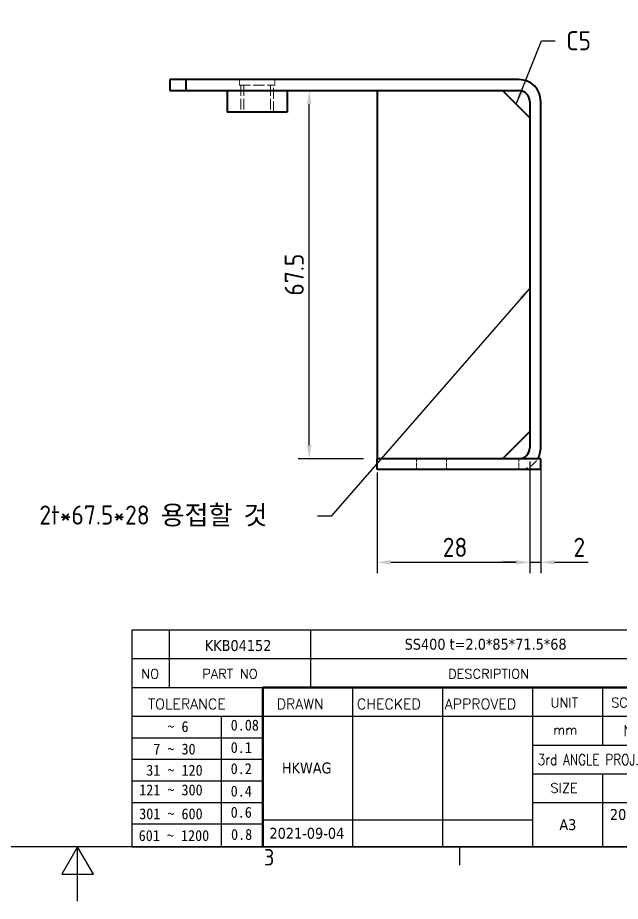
# Model space of a CAD drawing. Header units: millimetres. Extents: x 0 to 420, y 0 to 297.
# Drawn here: x 199 to 309.5, y 0 to 162 of the extents above; entities that cross this region are included whole.
import ezdxf
from ezdxf.enums import TextEntityAlignment as Align

# ---------------------------------------------------------------- set-up
doc = ezdxf.new("R2010")
doc.units = ezdxf.units.MM
doc.linetypes.add('DASHED', pattern=[0.2067, 0.1654, -0.0413])
doc.layers.get('0').update_dxf_attribs({"color": 3, "lineweight": 25})
for name, color, linetype, lineweight in [('가려진 것(ISO)', 2, 'DASHED', 18), ('가시적인 것(ISO)', 3, 'Continuous', 40), ('경계(ISO)', 7, 'Continuous', 25), ('기호(ISO)', 5, 'Continuous', 25), ('제목(ISO)', 5, 'Continuous', 50), ('치수(ISO)', 2, 'Continuous', 25), ('해치(ISO)', 7, 'Continuous', 18)]:
    doc.layers.add(name, color=color, linetype=linetype, lineweight=lineweight)
doc.styles.add('HAN_291', font='')
doc.styles.add('HAN_370', font='', dxfattribs={"width": 2})
doc.styles.add('RC_284', font='ROMANC.shx')
doc.styles.add('RC_287', font='ROMANC.shx')
doc.styles.add('RC_292', font='ROMANC.shx')
doc.styles.add('ROMANT_294', font='romant.shx')
doc.styles.add('문자 텍스트_M2B', font='isocp.shx')
doc.styles.add('치수 텍스트_PSTEK_POSCO', font='isocp.shx')
doc.styles.add('텍스트 스타일198', font='tahoma.ttf')
doc.styles.add('텍스트 스타일333', font='ROMANC.shx', dxfattribs={"width": 0.800000011920929})
doc.styles.get('HAN_291').set_extended_font_data('GulimChe')
doc.styles.get('HAN_370').set_extended_font_data('GulimChe')
doc.dimstyles.new('치수_PSTEK_POSCO', dxfattribs={"dimtxt": 3.5, "dimasz": 2.5, "dimexe": 2, "dimexo": 2.5, "dimgap": 1, "dimtad": 1, "dimrnd": 1e-08, "dimdsep": 46, "dimtxsty": '치수 텍스트_PSTEK_POSCO', "dimcen": 0.09, "dimdle": 10, "dimclrd": 7, "dimclre": 7, "dimclrt": 2, "dimadec": 1, "dimazin": 2, "dimtfac": 1, "dimtmove": 0, "dimatfit": 3, "dimfxl": 0, "dimtolj": 1, "dimlwd": -1, "dimlwe": -1, "dimarcsym": 0})
doc.dimstyles.new('치수_PSTEK_POSCO$7', dxfattribs={"dimtxt": 3.5, "dimasz": 2.5, "dimexe": 2, "dimexo": 2.5, "dimgap": 1, "dimtad": 1, "dimrnd": 1e-08, "dimdsep": 46, "dimtxsty": '치수 텍스트_PSTEK_POSCO', "dimcen": 0.09, "dimdle": 10, "dimclrd": 7, "dimclre": 7, "dimclrt": 2, "dimadec": 1, "dimazin": 2, "dimtfac": 1, "dimtmove": 0, "dimatfit": 3, "dimfxl": 0, "dimtolj": 1, "dimlwd": -1, "dimlwe": -1, "dimarcsym": 0})

# ---------------------------------------------------------------- blocks, each defined once
blk = doc.blocks.new('경계 Default Border')
at = {"layer": '경계(ISO)'}
blk.add_line((280, 10), (280, 6.599999666213989), dxfattribs=at)
at = {"layer": '경계(ISO)', "flags": 128}
for points in [[(10, 10), (10, 287.0000076293945), (410, 287.0000076293945), (410, 10), (10, 10)], [(210, 0), (210, 10), (207.1132469177246, 5), (212.8867530822754, 5), (210, 10)]]:
    blk.add_lwpolyline(points, dxfattribs=at)
at = {"layer": '경계(ISO)', "color": 2, "insert": (244.1685395229535, 6.57139439638704), "char_height": 3.00000011920929, "attachment_point": 7, "style": '문자 텍스트_M2B'}
blk.add_mtext('3', dxfattribs=at)
blk = doc.blocks.new('제목 블록 PSTEK')
for color, points in [(252, [(317.2195697678507, 17.0593801673321), (322.0326348870767, 21.62682475217465), (322.2781991042243, 21.94392121864296), (317.0471853425802, 16.97985676345368), (318.7512090904202, 16.1899260703855), (316.0018030350395, 12.71868385740789), (316.3356552234328, 13.00206718743325), (318.9235935156908, 16.2694494742633)]), (5, [(321.6183518841322, 17.4193704504104), (319.5281351041078, 18.24969419629727), (322.4505835294948, 22.02344462252142), (317.2195697678507, 17.0593801673321), (318.9235935156908, 16.2694494742633), (316.1741874603099, 12.79820726128571)]), (1, [(324.4839107253602, 19.60711530335299), (325.2419748254881, 19.60711530335299), (325.2419748254881, 20.25857663940324), (321.2266040451076, 20.25857663940324), (321.2266040451076, 19.60711530335299), (321.9846681452406, 19.60711530335299), (321.9846681452406, 15.3430047401139), (324.4839107253602, 15.3430047401139)]), (252, [(321.9846681452406, 19.60711530335299), (321.4042753185749, 19.60711530335299), (321.4042753185749, 19.45905590879572), (321.9846681452406, 19.45905590879572)]), (252, [(324.6615819988275, 19.45905590879572), (325.4196460989604, 19.45905590879572), (325.4196460989604, 20.11051724484596), (325.2419748254881, 20.11051724484596), (325.2419748254881, 19.60711530335299), (324.4839107253602, 19.60711530335299), (324.4839107253602, 15.3430047401139), (322.1623394187076, 15.3430047401139), (322.1623394187076, 15.19494534555726), (324.6615819988275, 15.19494534555726)]), (1, [(329.2277337269622, 20.25857663940324), (325.65654113025, 20.25857663940324), (325.65654113025, 15.3430047401139), (329.3580259941756, 15.3430047401139), (329.3580259941756, 15.9944660761648), (328.1137701654877, 15.9944660761648), (328.1137701654877, 17.56360607323003), (329.2277337269622, 17.56360607323003), (329.2277337269622, 18.25543873810179), (328.1137701654877, 18.25543873810179), (328.1137701654877, 19.60711530335299), (329.2277337269622, 19.60711530335299)]), (252, [(328.2914414389548, 19.45905590879572), (329.4054050004294, 19.45905590879572), (329.4054050004294, 20.11051724484596), (329.2277337269622, 20.11051724484596), (329.2277337269622, 19.60711530335299), (328.1137701654877, 19.60711530335299), (328.1137701654877, 18.25543873810179), (328.2914414389548, 18.25543873810179)]), (1, [(332.3312149849806, 20.25857663940324), (329.8592894925411, 20.25857663940324), (329.8592894925411, 15.3430047401139), (332.3312149849806, 15.3430047401139), (332.3312149849806, 17.4318630164523), (333.0701931098801, 15.3430047401139), (335.4855464857051, 15.3430047401139), (334.2514536401189, 19.30614745124769), (335.4379594596742, 20.25857663940324), (334.3071782107978, 20.25857663940324), (332.3312149849806, 18.99741471888304)]), (252, [(332.5088862584528, 20.1105172448466), (332.3312149849806, 20.1105172448466), (332.3312149849806, 18.99741471888368), (332.5088862584528, 19.11081371413894)]), (252, [(335.6156307331414, 20.11051724484596), (335.2535118015555, 20.11051724484596), (334.2514536401189, 19.30614745124769), (335.4855464857051, 15.3430047401139), (333.1954852176545, 15.3430047401139), (333.2478643833523, 15.19494534555726), (335.6632177591723, 15.19494534555726), (334.4291249135862, 19.15808805669106)]), (252, [(328.2914414389548, 17.41554667867274), (329.4054050004294, 17.41554667867274), (329.4054050004294, 18.10737934354514), (329.2277337269622, 18.10737934354514), (329.2277337269622, 17.56360607323003), (328.1137701654877, 17.56360607323003), (328.1137701654877, 15.9944660761648), (328.2914414389548, 15.9944660761648)]), (252, [(332.5088862584528, 16.92964231796647), (332.3312149849806, 17.43186301645164), (332.3312149849806, 15.3430047401139), (330.0369607660135, 15.3430047401139), (330.0369607660135, 15.19494534555726), (332.5088862584528, 15.19494534555726)]), (252, [(329.5356972676428, 15.8464066816075), (329.3580259941756, 15.8464066816075), (329.3580259941756, 15.3430047401139), (325.8342124037171, 15.3430047401139), (325.8342124037171, 15.19494534555726), (329.5356972676428, 15.19494534555726)])]:
    blk.add_hatch(color=color).paths.add_polyline_path(points)
h = blk.add_hatch(color=1)
edge = h.paths.add_edge_path(flags=0)
edge.add_line((314.2242174273352, 19.60711530335299), (314.2242174273352, 17.00126995915134))
edge.add_line((314.2242174273352, 17.00126995915134), (314.3485873187598, 17.00126995915134))
edge.add_arc((314.3485873187598, 17.6527312952023), 0.6514613360509371, 270, 360)
edge.add_line((315.0000486548106, 17.6527312952023), (315.0000486548106, 18.95565396730211))
edge.add_arc((314.3485873187598, 18.95565396730212), 0.6514613360508712, 0, 90)
edge.add_line((314.3485873187598, 19.60711530335299), (314.2242174273352, 19.60711530335299))
edge = h.paths.add_edge_path()
edge.add_arc((314.9847713324306, 18.28938669179658), 1.969189947606664, 269.9999999999959, 450)
edge.add_line((314.9847713324306, 20.25857663940318), (311.7664314776902, 20.25857663940324))
edge.add_line((311.7664314776902, 20.25857663940324), (311.7664314776902, 15.3430047401139))
edge.add_line((311.7664314776902, 15.3430047401139), (314.2242174273352, 15.3430047401139))
edge.add_line((314.2242174273352, 15.3430047401139), (314.2242174273352, 16.32019674418991))
edge.add_line((314.2242174273352, 16.32019674418991), (314.9847713324307, 16.32019674418991))
h = blk.add_hatch(color=252)
edge = h.paths.add_edge_path()
edge.add_arc((314.9847713324309, 18.28938669179657), 1.969189947606666, 270, 406.8278729790604)
edge.add_arc((315.1624426058984, 18.1413272972396), 1.969189947606962, -90, 53.560984836317004, ccw=False)
edge.add_line((315.1624426058984, 16.17213734963263), (314.4018887008024, 16.17213734963263))
edge.add_line((314.4018887008024, 16.17213734963263), (314.4018887008024, 15.19494534555726))
edge.add_line((314.4018887008024, 15.19494534555726), (311.9441027511573, 15.19494534555726))
edge.add_line((311.9441027511573, 15.19494534555726), (311.9441027511573, 15.3430047401139))
edge.add_line((311.9441027511573, 15.3430047401139), (314.2242174273352, 15.3430047401139))
edge.add_line((314.2242174273352, 15.3430047401139), (314.2242174273352, 16.32019674418991))
edge.add_line((314.2242174273352, 16.32019674418991), (314.9847713324309, 16.32019674418991))
h = blk.add_hatch(color=252)
edge = h.paths.add_edge_path()
edge.add_line((314.4018887008024, 19.45905590879572), (314.5262585922315, 19.45905590879572))
edge.add_arc((314.5262585922314, 18.80759457274939), 0.6514613360463194, 60.4189348879147, 90.00000000000318, ccw=False)
edge.add_arc((314.3485873187602, 18.95565396730057), 0.6514613360524251, 39.96992292766206, 90.00000000009999)
edge.add_line((314.3485873187591, 19.60711530335307), (314.2242174273352, 19.60711530335298))
edge.add_line((314.2242174273352, 19.60711530335299), (314.2242174273352, 17.00126995915134))
edge.add_line((314.2242174273352, 17.00126995915134), (314.3485873187591, 17.00126995915134))
edge.add_arc((314.3485873187568, 17.652731295233), 0.6514613360816299, 270.0000000002, 274.6930825552478)
edge.add_line((314.4018887008024, 17.0034541317032), (314.4018887008024, 19.45905590879572))
at = {"layer": '해치(ISO)', "true_color": 0x27d1fc}
h = blk.add_hatch(color=140, dxfattribs=at)
edge = h.paths.add_edge_path()
edge.add_ellipse((330.3660919371412, 20.15576403068321), major_axis=(9.100907360794343, 0), ratio=0.4069904968023172, start_angle=301.3098473703837, end_angle=507.7436900681698)
edge.add_ellipse((331.5340919371412, 20.4634168429492), major_axis=(-9.82350664112931, 0), ratio=0.3942600559756514, start_angle=111.51207141178469, end_angle=334.47025347086895, ccw=False)
edge.add_line((335.1363447531188, 16.8601935978785), (335.0955236905705, 16.99119398620872))
at = {"color": 180}
for p, q in [((182.475792979055, 11.79100474011392), (182.4757929790549, 51.56524660363496)), ((182.4757929790549, 51.56524660363496), (372.4757929537551, 51.56524660363496)), ((189.2651435055721, 51.56524660363496), (189.2651435055722, 41.00524660363494)), ((215.2152739891528, 41.00524660363494), (215.2152739891528, 51.56524660363496)), ((280.8758854511282, 51.56524660363496), (280.8758854511282, 41.00524660363494)), ((310.0881549537552, 51.56524660363496), (310.0881549537553, 41.00524660363494)), ((316.9044520275131, 51.56524660363496), (316.9044520275127, 41.00524660363494)), ((338.4566026226726, 51.56524660363496), (338.4566026226727, 41.00524660363494)), ((372.4757929537551, 51.56524660363496), (372.4757929537551, 11.79100474011389)), ((182.475792979055, 46.2852466036349), (372.4757929537551, 46.28524660363492)), ((182.475792979055, 41.00524660363493), (206.451475290024, 41.00524660363493)), ((222.9401812389276, 11.79100474011392), (222.9401812389276, 41.00524660363494)), ((239.4288871878316, 11.79100474011392), (239.4288871878316, 41.00524660363494)), ((255.9175931367356, 11.79100474011392), (255.9175931367356, 41.00524660363494)), ((268.6918866058747, 41.00524660363494), (268.6918866058747, 30.44524660363498)), ((280.8758854511282, 41.00524660363494), (280.8758854511282, 25.16524660363502)), ((310.088154953755, 41.00524660363494), (310.088154953755, 11.79100474011392)), ((182.475792979055, 35.72524660363497), (206.451475290024, 35.72524660363497)), ((198.8621818849491, 12.02524660363491), (198.8621818849491, 35.72524660363497)), ((206.451475290024, 35.72524660363497), (372.4757929537551, 35.72524660363497)), ((182.475792979055, 31.77524660363492), (206.451475290024, 31.77524660363492)), ((255.917593136736, 30.44524660363498), (372.4757929537552, 30.44524660363501)), ((182.475792979055, 27.82524660363487), (206.451475290024, 27.82524660363487)), ((255.9175931367359, 25.16524660363502), (372.4757929537552, 25.165246603635)), ((268.6918866058744, 25.16524660363502), (268.6918866058744, 11.79100474011392)), ((182.475792979055, 23.87524660363505), (206.451475290024, 23.87524660363505)), ((182.475792979055, 19.92524660363478), (206.451475290024, 19.92524660363478)), ((255.9175931367359, 19.88524660363481), (310.0881549537553, 19.88524660363481)), ((206.451475290024, 16.74100474011396), (255.9175931367359, 16.74100474011396)), ((182.475792979055, 15.97524660363496), (206.451475290024, 15.97524660363496)), ((182.475792979055, 11.79100474011392), (372.4757929537551, 11.79100474011389))]:
    blk.add_line(p, q, dxfattribs=at)
at = {"color": 7, "lineweight": 50}
for p, q in [((206.4514752900237, 11.79100474011392), (206.4514752900237, 41.00524660363494)), ((206.451475290024, 41.00524660363494), (372.4757929537551, 41.00524660363496))]:
    blk.add_line(p, q, dxfattribs=at)
at = {"color": 7}
for p, q in [((322.2781991042243, 21.94392121864296), (317.0471853425802, 16.97985676345368)), ((322.4505835294948, 22.02344462252142), (317.2195697678507, 17.0593801673321)), ((317.2195697678507, 17.0593801673321), (322.0326348870767, 21.62682475217465)), ((319.5281351041078, 18.24969419629727), (322.4505835294948, 22.02344462252142)), ((322.0326348870767, 21.62682475217465), (322.2781991042243, 21.94392121864296)), ((311.7664314776902, 20.25900474011391), (311.7664314776902, 15.34300474011391)), ((314.9847713324309, 20.25857663940324), (311.7664314776902, 20.25857663940324)), ((314.9847713324309, 20.25857663940324), (311.7664314776902, 20.25857663940324)), ((311.7664314776902, 20.25857663940324), (311.7664314776902, 15.3430047401139)), ((314.2242174273352, 17.00126995915134), (314.2242174273352, 19.60711530335299)), ((314.2242174273352, 19.60711530335299), (314.3485873187591, 19.60711530335299)), ((314.3485873187591, 19.60711530335299), (314.2242174273352, 19.60711530335299)), ((314.2242174273352, 19.60711530335299), (314.2242174273352, 17.00126995915134)), ((314.2242174273352, 17.00126995915134), (314.2242174273352, 19.60711530335299)), ((314.2242174273352, 19.60711530335299), (314.3485873187591, 19.60711530335299)), ((314.4018887008024, 19.45905590879572), (314.5262585922314, 19.45905590879572)), ((314.4018887008024, 17.0034541317032), (314.4018887008024, 19.45905590879572)), ((325.2419748254881, 20.25857663940324), (321.2266040451076, 20.25857663940324)), ((321.2266040451076, 20.25857663940324), (321.2266040451076, 19.60711530335299)), ((325.2419748254881, 20.25857663940324), (321.2266040451076, 20.25857663940324)), ((321.2266040451076, 20.25857663940324), (321.2266040451076, 19.60711530335299)), ((321.2266040451076, 19.60711530335299), (321.9846681452406, 19.60711530335299)), ((321.2266040451076, 19.60711530335299), (321.9846681452406, 19.60711530335299)), ((321.4042753185749, 19.60711530335299), (321.4042753185749, 19.45905590879572)), ((321.9846681452406, 19.60711530335299), (321.4042753185749, 19.60711530335299)), ((321.4042753185749, 19.45905590879572), (321.9846681452406, 19.45905590879572)), ((321.9846681452406, 19.60711530335299), (321.9846681452406, 15.3430047401139)), ((321.9846681452406, 19.45905590879572), (321.9846681452406, 19.60711530335299)), ((321.9846681452406, 19.60711530335299), (321.9846681452406, 15.3430047401139)), ((324.4839107253602, 19.60711530335299), (325.2419748254881, 19.60711530335299)), ((324.4839107253602, 15.3430047401139), (324.4839107253602, 19.60711530335299)), ((325.2419748254881, 19.60711530335299), (324.4839107253602, 19.60711530335299)), ((324.4839107253602, 19.60711530335299), (324.4839107253602, 15.3430047401139)), ((324.4839107253602, 19.60711530335299), (325.2419748254881, 19.60711530335299)), ((324.4839107253602, 15.3430047401139), (324.4839107253602, 19.60711530335299)), ((324.6615819988275, 19.45905590879572), (325.4196460989604, 19.45905590879572)), ((324.6615819988275, 15.19494534555726), (324.6615819988275, 19.45905590879572)), ((325.2419748254881, 19.60711530335299), (325.2419748254881, 20.25857663940324)), ((325.2419748254881, 19.60711530335299), (325.2419748254881, 20.25857663940324)), ((325.4196460989604, 20.11051724484596), (325.2419748254881, 20.11051724484596)), ((325.2419748254881, 20.11051724484596), (325.2419748254881, 19.60711530335299)), ((325.4196460989604, 19.45905590879572), (325.4196460989604, 20.11051724484596)), ((329.2277337269622, 20.25857663940324), (325.65654113025, 20.25857663940324)), ((325.65654113025, 20.25857663940324), (325.65654113025, 15.3430047401139)), ((325.65654113025, 20.25857663940324), (325.65654113025, 15.3430047401139)), ((329.2277337269622, 20.25857663940324), (325.65654113025, 20.25857663940324)), ((328.1137701654877, 18.25543873810179), (328.1137701654877, 19.60711530335299)), ((328.1137701654877, 19.60711530335299), (329.2277337269622, 19.60711530335299)), ((329.2277337269622, 19.60711530335299), (328.1137701654877, 19.60711530335299)), ((328.1137701654877, 19.60711530335299), (328.1137701654877, 18.25543873810179)), ((328.1137701654877, 18.25543873810179), (328.1137701654877, 19.60711530335299)), ((328.1137701654877, 19.60711530335299), (329.2277337269622, 19.60711530335299)), ((328.2914414389548, 18.25543873810179), (328.2914414389548, 19.45905590879572)), ((328.2914414389548, 19.45905590879572), (329.4054050004294, 19.45905590879572)), ((329.2277337269622, 19.60711530335299), (329.2277337269622, 20.25857663940324)), ((329.2277337269622, 19.60711530335299), (329.2277337269622, 20.25857663940324)), ((329.4054050004294, 20.11051724484596), (329.2277337269622, 20.11051724484596)), ((329.2277337269622, 20.11051724484596), (329.2277337269622, 19.60711530335299)), ((329.4054050004294, 19.45905590879572), (329.4054050004294, 20.11051724484596)), ((332.3312149849806, 20.25857663940324), (329.8592894925411, 20.25857663940324)), ((329.8592894925411, 20.25857663940324), (329.8592894925411, 15.3430047401139)), ((329.8592894925411, 20.25857663940324), (329.8592894925411, 15.3430047401139)), ((332.3312149849806, 20.25857663940324), (329.8592894925411, 20.25857663940324)), ((334.3071782107978, 20.25857663940324), (332.3312149849806, 18.99741471888304)), ((332.3312149849806, 18.99741471888304), (332.3312149849806, 20.25857663940324)), ((334.3071782107978, 20.25857663940324), (332.3312149849806, 18.99741471888304)), ((332.3312149849806, 18.99741471888304), (332.3312149849806, 20.25857663940324)), ((332.5088862584528, 20.1105172448466), (332.3312149849806, 20.1105172448466)), ((332.3312149849806, 20.1105172448466), (332.3312149849806, 18.99741471888368)), ((332.5088862584528, 19.11081371413894), (332.5088862584528, 20.1105172448466)), ((334.2514536401189, 19.30614745124769), (335.4379594596742, 20.25857663940324)), ((334.2514536401189, 19.30614745124769), (335.4379594596742, 20.25857663940324)), ((335.2535118015555, 20.11051724484596), (334.2514536401189, 19.30614745124769)), ((335.4379594596742, 20.25857663940324), (334.3071782107978, 20.25857663940324)), ((335.4379594596742, 20.25857663940324), (334.3071782107978, 20.25857663940324)), ((334.4291249135862, 19.15808805669104), (335.6156307331414, 20.11051724484596)), ((335.6156307331414, 20.11051724484596), (335.2535118015555, 20.11051724484596)), ((315.0000486548106, 18.95565396730275), (315.0000486548106, 17.65273129520161)), ((315.0000486548106, 18.95565396730275), (315.0000486548106, 17.65273129520161)), ((321.6183518841322, 17.4193704504104), (319.5281351041078, 18.24969419629727)), ((329.2277337269622, 18.25543873810179), (328.1137701654877, 18.25543873810179)), ((328.1137701654877, 18.25543873810179), (328.2914414389548, 18.25543873810179)), ((329.2277337269622, 18.25543873810179), (328.1137701654877, 18.25543873810179)), ((329.2277337269622, 17.56360607323003), (329.2277337269622, 18.25543873810179)), ((329.2277337269622, 17.56360607323003), (329.2277337269622, 18.25543873810179)), ((329.4054050004294, 18.10737934354514), (329.2277337269622, 18.10737934354514)), ((329.2277337269622, 18.10737934354514), (329.2277337269622, 17.56360607323003)), ((329.4054050004294, 17.41554667867274), (329.4054050004294, 18.10737934354514)), ((332.3312149849806, 18.99741471888368), (332.5088862584528, 19.11081371413894)), ((335.4855464857051, 15.3430047401139), (334.2514536401189, 19.30614745124769)), ((334.2514536401189, 19.30614745124769), (335.4855464857051, 15.3430047401139)), ((335.4855464857051, 15.3430047401139), (334.2514536401189, 19.30614745124769)), ((335.6632177591723, 15.19494534555726), (334.4291249135862, 19.15808805669104)), ((314.3485873187591, 17.00126995915134), (314.2242174273352, 17.00126995915134)), ((314.2242174273352, 17.00126995915134), (314.3485873187591, 17.00126995915134)), ((314.3485873187591, 17.00126995915134), (314.2242174273352, 17.00126995915134)), ((314.2242174273352, 16.32019674418991), (314.9847713324309, 16.32019674418991)), ((314.2242174273352, 15.3430047401139), (314.2242174273352, 16.32019674418991)), ((314.9847713324309, 16.32019674418991), (314.2242174273352, 16.32019674418991)), ((314.2242174273352, 16.32019674418991), (314.2242174273352, 15.3430047401139)), ((314.2242174273352, 16.32019674418991), (314.9847713324309, 16.32019674418991)), ((314.2242174273352, 15.3430047401139), (314.2242174273352, 16.32019674418991)), ((316.1741874603099, 12.79820726128571), (321.6183518841322, 17.4193704504104)), ((318.9235935156908, 16.2694494742633), (316.1741874603099, 12.79820726128571)), ((316.3356552234328, 13.00206718743325), (318.9235935156908, 16.2694494742633)), ((317.0471853425802, 16.97985676345368), (318.7512090904202, 16.1899260703855)), ((318.9235935156908, 16.2694494742633), (317.2195697678507, 17.0593801673321)), ((317.2195697678507, 17.0593801673321), (318.9235935156908, 16.2694494742633)), ((328.1137701654877, 17.56360607323003), (329.2277337269622, 17.56360607323003)), ((328.1137701654877, 15.9944660761648), (328.1137701654877, 17.56360607323003)), ((329.2277337269622, 17.56360607323003), (328.1137701654877, 17.56360607323003)), ((328.1137701654877, 17.56360607323003), (328.1137701654877, 15.9944660761648)), ((328.1137701654877, 17.56360607323003), (329.2277337269622, 17.56360607323003)), ((328.1137701654877, 15.9944660761648), (328.1137701654877, 17.56360607323003)), ((328.2914414389548, 15.9944660761648), (328.2914414389548, 17.41554667867274)), ((328.2914414389548, 17.41554667867274), (329.4054050004294, 17.41554667867274)), ((332.3312149849806, 17.4318630164523), (333.0701931098801, 15.3430047401139)), ((332.3312149849806, 15.3430047401139), (332.3312149849806, 17.4318630164523)), ((332.5088862584528, 16.92964231796647), (332.3312149849806, 17.43186301645164)), ((332.3312149849806, 17.43186301645164), (332.3312149849806, 15.3430047401139)), ((332.3312149849806, 17.4318630164523), (333.0701931098801, 15.3430047401139)), ((332.3312149849806, 15.3430047401139), (332.3312149849806, 17.4318630164523)), ((332.5088862584528, 15.19494534555726), (332.5088862584528, 16.92964231796647)), ((345.0447381189468, 17.50375595811051), (344.9867755289346, 17.689895936919)), ((311.7664314776902, 15.3430047401139), (314.2242174273352, 15.3430047401139)), ((311.7664314776902, 15.3430047401139), (314.2242174273352, 15.3430047401139)), ((314.2242174273352, 15.3430047401139), (311.9441027511573, 15.3430047401139)), ((311.9441027511573, 15.3430047401139), (311.9441027511573, 15.19494534555726)), ((311.9441027511573, 15.19494534555726), (314.4018887008024, 15.19494534555726)), ((314.4018887008024, 16.17213734963263), (315.162442605898, 16.17213734963263)), ((314.4018887008024, 15.19494534555726), (314.4018887008024, 16.17213734963263)), ((318.7512090904202, 16.1899260703855), (316.0018030350395, 12.71868385740789)), ((321.9846681452406, 15.3430047401139), (324.4839107253602, 15.3430047401139)), ((321.9846681452406, 15.3430047401139), (324.4839107253602, 15.3430047401139)), ((324.4839107253602, 15.3430047401139), (322.1623394187076, 15.3430047401139)), ((322.1623394187076, 15.3430047401139), (322.1623394187076, 15.19494534555726)), ((322.1623394187076, 15.19494534555726), (324.6615819988275, 15.19494534555726)), ((325.65654113025, 15.3430047401139), (329.3580259941756, 15.3430047401139)), ((325.65654113025, 15.3430047401139), (329.3580259941756, 15.3430047401139)), ((329.3580259941756, 15.3430047401139), (325.8342124037171, 15.3430047401139)), ((325.8342124037171, 15.3430047401139), (325.8342124037171, 15.19494534555726)), ((325.8342124037171, 15.19494534555726), (329.5356972676428, 15.19494534555726)), ((329.3580259941756, 15.9944660761648), (328.1137701654877, 15.9944660761648)), ((328.1137701654877, 15.9944660761648), (328.2914414389548, 15.9944660761648)), ((329.3580259941756, 15.9944660761648), (328.1137701654877, 15.9944660761648)), ((329.3580259941756, 15.3430047401139), (329.3580259941756, 15.9944660761648)), ((329.3580259941756, 15.3430047401139), (329.3580259941756, 15.9944660761648)), ((329.5356972676428, 15.8464066816075), (329.3580259941756, 15.8464066816075)), ((329.3580259941756, 15.8464066816075), (329.3580259941756, 15.3430047401139)), ((329.5356972676428, 15.19494534555726), (329.5356972676428, 15.8464066816075)), ((329.8592894925411, 15.3430047401139), (332.3312149849806, 15.3430047401139)), ((329.8592894925411, 15.3430047401139), (332.3312149849806, 15.3430047401139)), ((332.3312149849806, 15.3430047401139), (330.0369607660135, 15.3430047401139)), ((330.0369607660135, 15.3430047401139), (330.0369607660135, 15.19494534555726)), ((330.0369607660135, 15.19494534555726), (332.5088862584528, 15.19494534555726)), ((333.0701931098801, 15.3430047401139), (335.4855464857051, 15.3430047401139)), ((333.0701931098801, 15.3430047401139), (335.4855464857051, 15.3430047401139)), ((335.4855464857051, 15.3430047401139), (333.1954852176545, 15.3430047401139)), ((333.1954852176545, 15.3430047401139), (333.2478643833523, 15.19494534555726)), ((333.2478643833523, 15.19494534555726), (335.6632177591723, 15.19494534555726)), ((316.0018030350395, 12.71868385740789), (316.3356552234328, 13.00206718743325))]:
    blk.add_line(p, q, dxfattribs=at)
at = {"color": 5}
for p, q in [((322.4505835294948, 22.02344462252142), (317.2195697678507, 17.0593801673321)), ((319.5281351041078, 18.24969419629727), (322.4505835294948, 22.02344462252142)), ((321.6183518841322, 17.4193704504104), (319.5281351041078, 18.24969419629727)), ((316.1741874603099, 12.79820726128571), (321.6183518841322, 17.4193704504104)), ((318.9235935156908, 16.2694494742633), (316.1741874603099, 12.79820726128571)), ((317.2195697678507, 17.0593801673321), (318.9235935156908, 16.2694494742633))]:
    blk.add_line(p, q, dxfattribs=at)
at = {"color": 1}
for p, q in [((314.9847713324309, 20.25857663940324), (311.7664314776902, 20.25857663940324)), ((311.7664314776902, 20.25857663940324), (311.7664314776902, 15.3430047401139)), ((314.2242174273352, 17.00126995915134), (314.2242174273352, 19.60711530335299)), ((314.2242174273352, 19.60711530335299), (314.3485873187591, 19.60711530335299)), ((325.2419748254881, 20.25857663940324), (321.2266040451076, 20.25857663940324)), ((321.2266040451076, 20.25857663940324), (321.2266040451076, 19.60711530335299)), ((321.2266040451076, 19.60711530335299), (321.9846681452406, 19.60711530335299)), ((321.9846681452406, 19.60711530335299), (321.9846681452406, 15.3430047401139)), ((324.4839107253602, 19.60711530335299), (325.2419748254881, 19.60711530335299)), ((324.4839107253602, 15.3430047401139), (324.4839107253602, 19.60711530335299)), ((325.2419748254881, 19.60711530335299), (325.2419748254881, 20.25857663940324)), ((329.2277337269622, 20.25857663940324), (325.65654113025, 20.25857663940324)), ((325.65654113025, 20.25857663940324), (325.65654113025, 15.3430047401139)), ((328.1137701654877, 18.25543873810179), (328.1137701654877, 19.60711530335299)), ((328.1137701654877, 19.60711530335299), (329.2277337269622, 19.60711530335299)), ((329.2277337269622, 19.60711530335299), (329.2277337269622, 20.25857663940324)), ((332.3312149849806, 20.25857663940324), (329.8592894925411, 20.25857663940324)), ((329.8592894925411, 20.25857663940324), (329.8592894925411, 15.3430047401139)), ((334.3071782107978, 20.25857663940324), (332.3312149849806, 18.99741471888304)), ((332.3312149849806, 18.99741471888304), (332.3312149849806, 20.25857663940324)), ((334.2514536401189, 19.30614745124769), (335.4379594596742, 20.25857663940324)), ((335.4379594596742, 20.25857663940324), (334.3071782107978, 20.25857663940324)), ((315.0000486548106, 18.95565396730275), (315.0000486548106, 17.65273129520161)), ((329.2277337269622, 18.25543873810179), (328.1137701654877, 18.25543873810179)), ((329.2277337269622, 17.56360607323003), (329.2277337269622, 18.25543873810179)), ((335.4855464857051, 15.3430047401139), (334.2514536401189, 19.30614745124769)), ((314.3485873187591, 17.00126995915134), (314.2242174273352, 17.00126995915134)), ((314.2242174273352, 16.32019674418991), (314.9847713324309, 16.32019674418991)), ((314.2242174273352, 15.3430047401139), (314.2242174273352, 16.32019674418991)), ((328.1137701654877, 17.56360607323003), (329.2277337269622, 17.56360607323003)), ((328.1137701654877, 15.9944660761648), (328.1137701654877, 17.56360607323003)), ((332.3312149849806, 17.4318630164523), (333.0701931098801, 15.3430047401139)), ((332.3312149849806, 15.3430047401139), (332.3312149849806, 17.4318630164523)), ((311.7664314776902, 15.3430047401139), (314.2242174273352, 15.3430047401139)), ((321.9846681452406, 15.3430047401139), (324.4839107253602, 15.3430047401139)), ((325.65654113025, 15.3430047401139), (329.3580259941756, 15.3430047401139)), ((329.3580259941756, 15.9944660761648), (328.1137701654877, 15.9944660761648)), ((329.3580259941756, 15.3430047401139), (329.3580259941756, 15.9944660761648)), ((329.8592894925411, 15.3430047401139), (332.3312149849806, 15.3430047401139)), ((333.0701931098801, 15.3430047401139), (335.4855464857051, 15.3430047401139))]:
    blk.add_line(p, q, dxfattribs=at)
at = {"color": 7}
for centre, radius, start, end in [((314.3485873187598, 18.95565396730211), 0.6514613360508712, 0, 90), ((314.3485873187602, 18.95565396730057), 0.6514613360524251, 39.96992292766117, 90), ((314.3485873187598, 18.95565396730212), 0.6514613360508712, 0, 90), ((314.5262585922314, 18.80759457274939), 0.6514613360463193, 60.41893488791137, 90), ((314.9847713324309, 18.28938669179658), 1.969189947606665, 270, 90), ((314.9847713324309, 18.28938669179658), 1.969189947606665, 270, 90), ((314.9847713324307, 18.2893866917965), 1.969189947606594, 270, 46.82787297909833), ((315.1624426058984, 18.1413272972396), 1.969189947606961, 270, 53.56098483636067), ((314.3485873187597, 17.65273129520228), 0.6514613360509381, 270, 0), ((314.3485873187598, 17.6527312952023), 0.6514613360509381, 270, 0), ((314.3485873187568, 17.652731295233), 0.6514613360816299, 270, 274.6930825552478)]:
    blk.add_arc(centre, radius, start, end, dxfattribs=at)
at = {"color": 1}
for centre, radius, start, end in [((314.3485873187598, 18.95565396730211), 0.6514613360508712, 0, 90), ((314.9847713324309, 18.28938669179657), 1.969189947606665, 270, 90), ((314.3485873187598, 17.6527312952023), 0.6514613360509381, 270, 0)]:
    blk.add_arc(centre, radius, start, end, dxfattribs=at)
at = {"layer": '제목(ISO)', "lineweight": 18}
blk.add_line((182.475792979055, 35.72500474011393), (182.475792979055, 11.79100474011392), dxfattribs=at)
at = {"layer": '제목(ISO)'}
for p, q in [((322.2781991042243, 21.94392121864296), (317.0471853425802, 16.97985676345368)), ((322.4505835294948, 22.02344462252142), (317.2195697678507, 17.0593801673321)), ((317.2195697678507, 17.0593801673321), (322.0326348870767, 21.62682475217465)), ((319.5281351041078, 18.24969419629727), (322.4505835294948, 22.02344462252142)), ((322.0326348870767, 21.62682475217465), (322.2781991042243, 21.94392121864296)), ((314.9847713324306, 20.25857663940324), (311.7664314776902, 20.25857663940324)), ((311.7664314776902, 20.25857663940324), (311.7664314776902, 15.3430047401139)), ((314.2242174273352, 17.00126995915134), (314.2242174273352, 19.60711530335299)), ((314.2242174273352, 19.60711530335299), (314.3485873187598, 19.60711530335299)), ((314.3485873187591, 19.60711530335299), (314.2242174273352, 19.60711530335299)), ((314.2242174273352, 19.60711530335299), (314.2242174273352, 17.00126995915134)), ((314.4018887008024, 19.45905590879572), (314.5262585922314, 19.45905590879572)), ((314.4018887008024, 17.0034541317032), (314.4018887008024, 19.45905590879572)), ((325.2419748254881, 20.25857663940324), (321.2266040451076, 20.25857663940324)), ((321.2266040451076, 20.25857663940324), (321.2266040451076, 19.60711530335299)), ((321.2266040451076, 19.60711530335299), (321.9846681452406, 19.60711530335299)), ((321.9846681452406, 19.60711530335299), (321.4042753185749, 19.60711530335299)), ((321.4042753185749, 19.60711530335299), (321.4042753185749, 19.45905590879572)), ((321.4042753185749, 19.45905590879572), (321.9846681452406, 19.45905590879572)), ((321.9846681452406, 19.60711530335299), (321.9846681452406, 15.3430047401139)), ((321.9846681452406, 19.45905590879572), (321.9846681452406, 19.60711530335299)), ((324.4839107253602, 19.60711530335299), (325.2419748254881, 19.60711530335299)), ((324.4839107253602, 15.3430047401139), (324.4839107253602, 19.60711530335299)), ((325.2419748254881, 19.60711530335299), (324.4839107253602, 19.60711530335299)), ((324.4839107253602, 19.60711530335299), (324.4839107253602, 15.3430047401139)), ((324.6615819988275, 19.45905590879572), (325.4196460989604, 19.45905590879572)), ((324.6615819988275, 15.19494534555726), (324.6615819988275, 19.45905590879572)), ((325.2419748254881, 19.60711530335299), (325.2419748254881, 20.25857663940324)), ((325.4196460989604, 20.11051724484596), (325.2419748254881, 20.11051724484596)), ((325.2419748254881, 20.11051724484596), (325.2419748254881, 19.60711530335299)), ((325.4196460989604, 19.45905590879572), (325.4196460989604, 20.11051724484596)), ((329.2277337269622, 20.25857663940324), (325.65654113025, 20.25857663940324)), ((325.65654113025, 20.25857663940324), (325.65654113025, 15.3430047401139)), ((328.1137701654877, 18.25543873810179), (328.1137701654877, 19.60711530335299)), ((328.1137701654877, 19.60711530335299), (329.2277337269622, 19.60711530335299)), ((329.2277337269622, 19.60711530335299), (328.1137701654877, 19.60711530335299)), ((328.1137701654877, 19.60711530335299), (328.1137701654877, 18.25543873810179)), ((328.2914414389548, 19.45905590879572), (329.4054050004294, 19.45905590879572)), ((328.2914414389548, 18.25543873810179), (328.2914414389548, 19.45905590879572)), ((329.2277337269622, 19.60711530335299), (329.2277337269622, 20.25857663940324)), ((329.4054050004294, 20.11051724484596), (329.2277337269622, 20.11051724484596)), ((329.2277337269622, 20.11051724484596), (329.2277337269622, 19.60711530335299)), ((329.4054050004294, 19.45905590879572), (329.4054050004294, 20.11051724484596)), ((332.3312149849806, 20.25857663940324), (329.8592894925411, 20.25857663940324)), ((329.8592894925411, 20.25857663940324), (329.8592894925411, 15.3430047401139)), ((334.3071782107978, 20.25857663940324), (332.3312149849806, 18.99741471888304)), ((332.3312149849806, 18.99741471888304), (332.3312149849806, 20.25857663940324)), ((332.5088862584528, 20.1105172448466), (332.3312149849806, 20.1105172448466)), ((332.3312149849806, 20.1105172448466), (332.3312149849806, 18.99741471888368)), ((332.5088862584528, 19.11081371413894), (332.5088862584528, 20.1105172448466)), ((334.2514536401189, 19.30614745124769), (335.4379594596742, 20.25857663940324)), ((335.2535118015555, 20.11051724484596), (334.2514536401189, 19.30614745124769)), ((335.4379594596742, 20.25857663940324), (334.3071782107978, 20.25857663940324)), ((334.4291249135862, 19.15808805669106), (335.6156307331414, 20.11051724484596)), ((335.6156307331414, 20.11051724484596), (335.2535118015555, 20.11051724484596)), ((315.0000486548106, 18.95565396730211), (315.0000486548106, 17.6527312952023)), ((321.6183518841322, 17.4193704504104), (319.5281351041078, 18.24969419629727)), ((329.2277337269622, 18.25543873810179), (328.1137701654877, 18.25543873810179)), ((328.1137701654877, 18.25543873810179), (328.2914414389548, 18.25543873810179)), ((329.2277337269622, 17.56360607323003), (329.2277337269622, 18.25543873810179)), ((329.4054050004294, 18.10737934354514), (329.2277337269622, 18.10737934354514)), ((329.2277337269622, 18.10737934354514), (329.2277337269622, 17.56360607323003)), ((329.4054050004294, 17.41554667867274), (329.4054050004294, 18.10737934354514)), ((332.3312149849806, 18.99741471888368), (332.5088862584528, 19.11081371413894)), ((335.4855464857051, 15.3430047401139), (334.2514536401189, 19.30614745124769)), ((334.2514536401189, 19.30614745124769), (335.4855464857051, 15.3430047401139)), ((335.6632177591723, 15.19494534555726), (334.4291249135862, 19.15808805669106)), ((314.3485873187598, 17.00126995915134), (314.2242174273352, 17.00126995915134)), ((314.2242174273352, 17.00126995915134), (314.3485873187591, 17.00126995915134)), ((314.2242174273352, 15.3430047401139), (314.2242174273352, 16.32019674418991)), ((314.2242174273352, 16.32019674418991), (314.9847713324307, 16.32019674418991)), ((314.9847713324309, 16.32019674418991), (314.2242174273352, 16.32019674418991)), ((314.2242174273352, 16.32019674418991), (314.2242174273352, 15.3430047401139)), ((316.1741874603099, 12.79820726128571), (321.6183518841322, 17.4193704504104)), ((318.9235935156908, 16.2694494742633), (316.1741874603099, 12.79820726128571)), ((316.3356552234328, 13.00206718743325), (318.9235935156908, 16.2694494742633)), ((317.0471853425802, 16.97985676345368), (318.7512090904202, 16.1899260703855)), ((317.2195697678507, 17.0593801673321), (318.9235935156908, 16.2694494742633)), ((318.9235935156908, 16.2694494742633), (317.2195697678507, 17.0593801673321)), ((328.1137701654877, 15.9944660761648), (328.1137701654877, 17.56360607323003)), ((328.1137701654877, 17.56360607323003), (329.2277337269622, 17.56360607323003)), ((329.2277337269622, 17.56360607323003), (328.1137701654877, 17.56360607323003)), ((328.1137701654877, 17.56360607323003), (328.1137701654877, 15.9944660761648)), ((328.2914414389548, 17.41554667867274), (329.4054050004294, 17.41554667867274)), ((328.2914414389548, 15.9944660761648), (328.2914414389548, 17.41554667867274)), ((332.3312149849806, 15.3430047401139), (332.3312149849806, 17.4318630164523)), ((332.3312149849806, 17.4318630164523), (333.0701931098801, 15.3430047401139)), ((332.5088862584528, 16.92964231796647), (332.3312149849806, 17.43186301645164)), ((332.3312149849806, 17.43186301645164), (332.3312149849806, 15.3430047401139)), ((332.5088862584528, 15.19494534555726), (332.5088862584528, 16.92964231796647)), ((311.7664314776902, 15.3430047401139), (314.2242174273352, 15.3430047401139)), ((314.2242174273352, 15.3430047401139), (311.9441027511573, 15.3430047401139)), ((311.9441027511573, 15.3430047401139), (311.9441027511573, 15.19494534555726)), ((311.9441027511573, 15.19494534555726), (314.4018887008024, 15.19494534555726)), ((314.4018887008024, 15.19494534555726), (314.4018887008024, 16.17213734963263)), ((314.4018887008024, 16.17213734963263), (315.1624426058984, 16.17213734963263)), ((318.7512090904202, 16.1899260703855), (316.0018030350395, 12.71868385740789)), ((321.9846681452406, 15.3430047401139), (324.4839107253602, 15.3430047401139)), ((324.4839107253602, 15.3430047401139), (322.1623394187076, 15.3430047401139)), ((322.1623394187076, 15.3430047401139), (322.1623394187076, 15.19494534555726)), ((322.1623394187076, 15.19494534555726), (324.6615819988275, 15.19494534555726)), ((325.65654113025, 15.3430047401139), (329.3580259941756, 15.3430047401139)), ((329.3580259941756, 15.3430047401139), (325.8342124037171, 15.3430047401139)), ((325.8342124037171, 15.3430047401139), (325.8342124037171, 15.19494534555726)), ((325.8342124037171, 15.19494534555726), (329.5356972676428, 15.19494534555726)), ((329.3580259941756, 15.9944660761648), (328.1137701654877, 15.9944660761648)), ((328.1137701654877, 15.9944660761648), (328.2914414389548, 15.9944660761648)), ((329.3580259941756, 15.3430047401139), (329.3580259941756, 15.9944660761648)), ((329.5356972676428, 15.8464066816075), (329.3580259941756, 15.8464066816075)), ((329.3580259941756, 15.8464066816075), (329.3580259941756, 15.3430047401139)), ((329.5356972676428, 15.19494534555726), (329.5356972676428, 15.8464066816075)), ((329.8592894925411, 15.3430047401139), (332.3312149849806, 15.3430047401139)), ((332.3312149849806, 15.3430047401139), (330.0369607660135, 15.3430047401139)), ((330.0369607660135, 15.3430047401139), (330.0369607660135, 15.19494534555726)), ((330.0369607660135, 15.19494534555726), (332.5088862584528, 15.19494534555726)), ((333.0701931098801, 15.3430047401139), (335.4855464857051, 15.3430047401139)), ((335.4855464857051, 15.3430047401139), (333.1954852176545, 15.3430047401139)), ((333.1954852176545, 15.3430047401139), (333.2478643833523, 15.19494534555726)), ((333.2478643833523, 15.19494534555726), (335.6632177591723, 15.19494534555726)), ((316.0018030350395, 12.71868385740789), (316.3356552234328, 13.00206718743325))]:
    blk.add_line(p, q, dxfattribs=at)
at = {"layer": '제목(ISO)', "color": 4}
blk.add_line((335.1363447531188, 16.8601935978785), (335.0955236905705, 16.99119398620872), dxfattribs=at)
at = {"layer": '제목(ISO)'}
for centre, radius, start, end in [((314.3485873187598, 18.95565396730212), 0.6514613360508712, 0, 90), ((314.3485873187602, 18.95565396730057), 0.6514613360524251, 39.96992292766117, 90), ((314.5262585922314, 18.80759457274939), 0.6514613360463193, 60.41893488791137, 90), ((314.9847713324306, 18.28938669179658), 1.969189947606664, 46.82787297909431, 90), ((314.9847713324307, 18.2893866917965), 1.969189947606594, 270, 46.82787297909833), ((314.9847713324309, 18.28938669179657), 1.969189947606666, 270, 46.8278729790603), ((315.1624426058984, 18.1413272972396), 1.969189947606962, 270, 53.56098483631701), ((314.3485873187598, 17.6527312952023), 0.6514613360509371, 270, 0), ((314.3485873187568, 17.652731295233), 0.6514613360816299, 270, 274.6930825552478)]:
    blk.add_arc(centre, radius, start, end, dxfattribs=at)
at = {"layer": '제목(ISO)', "color": 4}
for centre, major_axis, ratio, start_param, end_param in [((331.5340919371412, 20.4634168429492), (9.82350664112931, 0), 0.3942600559756514, 5.087845455444478, 8.97919982663645), ((330.3660919371412, 20.15576403068321), (9.100907360794343, 0), 0.4069904968023172, 5.258848905294775, 8.861799147915196)]:
    blk.add_ellipse(centre, major_axis=major_axis, ratio=ratio, start_param=start_param, end_param=end_param, dxfattribs=at)
at = {"color": 2}
for s, height, style, p in [('NO', 1.742399930953979, 'RC_284', (184.135398793432, 42.62317362549192)), ('PART NO', 1.742399930953979, 'RC_284', (195.3359407378685, 42.62317362549192)), ('DESCRIPTION', 1.742399930953979, 'RC_284', (240.4025565652523, 42.62317362549192)), ("Q'TY", 1.742399930953979, 'RC_284', (310.1440786515383, 42.62317362549192)), ('COLOR/FINISH', 1.742399930953979, 'RC_284', (317.7725341324144, 42.62317362549192)), ('REMARK', 1.742399930953979, 'RC_284', (348.346649953877, 42.62317362549192)), (' TOLERANCE', 1.899999976158142, 'RC_287', (184.0872874387979, 37.00893196870329)), ('DRAWN', 1.899999976158142, 'RC_287', (208.9766620976279, 37.00893196870329)), ('CHECKED', 1.899999976158142, 'RC_287', (223.6856844514997, 37.00893196870329)), ('APPROVED', 1.899999976158142, 'RC_287', (239.7795453577791, 37.00893196870329)), ('UNIT', 1.742399930953979, 'RC_284', (259.1652673287452, 37.34317362549218)), ('SCALE', 1.742399930953979, 'RC_284', (270.2934779252897, 37.34317362549218)), ('MODEL NAME', 2.178000062704086, 'RC_292', (284.096330289083, 37.25462520371384)), ('    ~ 6', 2.000000029802322, 'HAN_291', (183.7721304966814, 32.8176515608431)), ('0.08', 2.000000029802322, 'HAN_291', (200.5467345600617, 33.09873600004101)), ('PART NAME', 2.178000062704086, 'RC_292', (285.1416959765849, 32.03045329421792)), ('mm', 1.742399930953979, 'RC_284', (259.6505418159997, 32.3543089683787)), ('0.1', 2.000000029802322, 'HAN_291', (200.5467345600617, 28.98646558742206)), ('  7 ~ 30', 2.000000029802322, 'HAN_291', (183.7721304966814, 28.70538114822415)), (' DWG NO.', 2.178000062704086, 'RC_292', (284.8124284083233, 26.75045329421772)), (' 31 ~ 120', 2.000000029802322, 'HAN_291', (183.7721304966814, 24.82628181916237)), ('0.2', 2.000000029802322, 'HAN_291', (200.5467345600617, 25.10736625836028)), ('121 ~ 300', 2.000000029802322, 'HAN_291', (183.7721304966814, 21.21401206133254)), ('0.4', 2.000000029802322, 'HAN_291', (200.5467345600617, 20.99509650053045)), ('SIZE', 1.742399930953979, 'RC_284', (259.1652673287452, 21.69497768947366)), ('REFERENCE', 2.178000062704086, 'RC_292', (278.2741065029841, 21.43214925458022)), ('301 ~ 600', 2.000000029802322, 'HAN_291', (183.7721304966814, 16.83491273227077)), ('0.6', 2.000000029802322, 'HAN_291', (200.5467345600617, 17.11599717146868)), ('601 ~ 1200', 2.000000029802322, 'HAN_291', (183.6802025156883, 12.84759660881125)), ('0.8', 2.000000029802322, 'HAN_291', (200.6097246063884, 13.05732192299702))]:
    blk.add_text(s, height=height, dxfattribs=dict(at, style=style)).set_placement(p)
at = {"color": 2, "style": 'RC_284'}
blk.add_text('MATERIAL', height=1.742399930953979, dxfattribs=at).set_placement((295.4820202024417, 43.64524660363492), align=Align.MIDDLE_CENTER)
at = {"color": 7, "style": '텍스트 스타일333', "width": 0.7999999523162842}
blk.add_text('N/S', height=2.000000029802322, dxfattribs=at).set_placement((274.7838860285014, 33.08524660363496), align=Align.MIDDLE_CENTER)
at = {"color": 2, "style": '텍스트 스타일333', "width": 0.7999999523162842}
blk.add_text('3rd ANGLE PROJ.', height=2.000000029802322, dxfattribs=at).set_placement((256.8430306642954, 26.76148381654429))
at = {"color": 7, "style": 'ROMANT_294'}
for s, p in [('POWER', (342.82727231297, 20.97115304607566)), ('SYSTEM', (342.82727231297, 17.3284636719184)), ('TECHNOLOGY', (342.82727231297, 13.57194088644453))]:
    blk.add_text(s, height=2.700000107288361, dxfattribs=at).set_placement(p)
at = {"color": 7, "insert": (320.8519732224835, 14.21236326823155), "char_height": 1.400000005960464, "attachment_point": 1, "line_spacing_factor": 0.3319999873638153, "style": 'HAN_370'}
blk.add_mtext('\\fHY견고딕|b0|i0;\\H1.4000;피에스텍', dxfattribs=at)
at = {"layer": '제목(ISO)', "color": 7, "style": '텍스트 스타일198'}
for tag, p in [('질량\\P3;_001', (350.3046145979153, 48.1643332325385)), ('부품_번호_001', (195.7950737854893, 47.68004260673702)), ('설명_001', (232.4386075090981, 47.92245856837096)), ('재질_001', (291.700959055687, 47.92591818687281)), ("3._Q'TY_001", (312.7051684940307, 47.92188863680521)), ('4._COLOR_001', (318.5313930709992, 47.94788311323986)), ('1._MODEL_NAME_001', (325.2668051922139, 37.52172745615292)), ('제목_001', (335.5349605824892, 32.12134217035067)), ('부품_번호_001', (334.4543140387212, 26.8052465951949)), ('설계자_001', (209.9396160013646, 25.23446884679021)), ('프로젝트_001', (270.0764313937971, 16.70893296763225)), ('시트_크기_001', (260.807090429518, 14.83812566343425)), ('작성_날짜_001', (207.6508315629738, 13.26600473167383)), ('프로젝트_002', (274.901222117311, 13.27972749742546))]:
    blk.add_attdef(tag, p, '', height=2.000000029802322, dxfattribs=at)
for tag, p in [('점검자', (231.1845342133799, 26.23312567187446)), ('엔지니어링_승인자', (247.673240162284, 26.23312567187446)), ('점검_날짜', (231.1845342133799, 14.26600474011394)), ('엔지니어링_승인_날짜', (247.6732401622839, 14.26600474011394))]:
    blk.add_attdef(tag, text='', height=2.000000029802322, dxfattribs=at).set_placement(p, align=Align.MIDDLE_CENTER)
blk = doc.blocks.new('*D43')
at = {"layer": 'Defpoints', "color": 0, "transparency": 16777216}
for p in [(252.4711428849244, 148.6312328508985), (252.4711428849245, 148.6312328508985), (264.9131311135912, 81.13123285089854)]:
    blk.add_point(p, dxfattribs=at)
at = {"layer": '치수(ISO)', "color": 7, "transparency": 16777216}
for p, q in [((252.4711428849245, 83.63123285089854), (252.4711428849245, 146.1312328508985)), ((262.4131311135912, 81.13123285089854), (250.4711428849245, 81.13123285089854))]:
    blk.add_line(p, q, dxfattribs=at)
for points in [[(252.0544762182578, 146.1312328508985), (252.8878095515911, 146.1312328508985), (252.4711428849245, 148.6312328508985)], [(252.0544762182578, 83.63123285089854), (252.8878095515911, 83.63123285089854), (252.4711428849245, 81.13123285089854)]]:
    blk.add_solid(points, dxfattribs=at)
at = {"layer": '치수(ISO)', "color": 2, "transparency": 16777216, "insert": (249.7211428849245, 111.0290210680344), "char_height": 3.5, "attachment_point": 4, "rotation": 90, "style": '치수 텍스트_PSTEK_POSCO'}
blk.add_mtext('\\A1;67.5', dxfattribs=at)
blk = doc.blocks.new('*D44')
at = {"layer": 'Defpoints', "color": 0, "transparency": 16777216}
for p in [(292.9131311135853, 83.13123285089853), (264.9131311135789, 81.13123285089853), (292.9131311135853, 62.14485859903446)]:
    blk.add_point(p, dxfattribs=at)
at = {"layer": '치수(ISO)', "color": 7, "transparency": 16777216}
for p, q in [((292.9131311135853, 80.63123285089853), (292.9131311135853, 60.14485859903446)), ((264.9131311135789, 78.63123285089853), (264.9131311135789, 60.14485859903446)), ((267.4131311135789, 62.14485859903446), (290.4131311135853, 62.14485859903446))]:
    blk.add_line(p, q, dxfattribs=at)
for points in [[(267.4131311135789, 62.56152526570113), (267.4131311135789, 61.7281919323678), (264.9131311135789, 62.14485859903446)], [(290.4131311135853, 62.56152526570113), (290.4131311135853, 61.7281919323678), (292.9131311135853, 62.14485859903446)]]:
    blk.add_solid(points, dxfattribs=at)
at = {"layer": '치수(ISO)', "color": 2, "transparency": 16777216, "insert": (276.9436921372042, 64.89520308722344), "char_height": 3.5, "attachment_point": 4, "style": '치수 텍스트_PSTEK_POSCO'}
blk.add_mtext('\\A1;28', dxfattribs=at)
blk = doc.blocks.new('*D45')
at = {"layer": 'Defpoints', "color": 0, "transparency": 16777216}
for p in [(292.9131311135853, 83.13123285089853), (294.9131311135853, 83.13123285089853), (292.9131311135853, 62.14485859903446)]:
    blk.add_point(p, dxfattribs=at)
at = {"layer": '치수(ISO)', "color": 7, "transparency": 16777216}
for p, q in [((292.9131311135853, 80.63123285089853), (292.9131311135853, 60.14485859903446)), ((294.9131311135853, 80.63123285089853), (294.9131311135853, 60.14485859903446)), ((290.4131311135853, 62.14485859903446), (287.9131311135853, 62.14485859903446)), ((292.9131311135853, 62.14485859903446), (294.9131311135853, 62.14485859903446)), ((297.4131311135853, 62.14485859903446), (303.6122157592546, 62.14485859903446))]:
    blk.add_line(p, q, dxfattribs=at)
for points in [[(290.4131311135853, 62.56152526570113), (290.4131311135853, 61.7281919323678), (292.9131311135853, 62.14485859903446)], [(297.4131311135853, 62.56152526570113), (297.4131311135853, 61.7281919323678), (294.9131311135853, 62.14485859903446)]]:
    blk.add_solid(points, dxfattribs=at)
at = {"layer": '치수(ISO)', "color": 2, "transparency": 16777216, "insert": (300.9131311135853, 64.89520308722344), "char_height": 3.5, "attachment_point": 4, "style": '치수 텍스트_PSTEK_POSCO'}
blk.add_mtext('\\A1;2', dxfattribs=at)

msp = doc.modelspace()

# ---------------------------------------------------------------- linework, layer by layer
at = {"layer": '가려진 것(ISO)', "ltscale": 1.904596567153931}
for p, q in [((239.6631311135828, 150.6312328508985), (239.6631311135828, 149.6312328508985)), ((246.1631311135828, 150.6312328508985), (246.1631311135828, 149.6312328508985))]:
    msp.add_line(p, q, dxfattribs=at)
at = {"layer": '가려진 것(ISO)', "ltscale": 12.34902763366699}
msp.add_line((239.6631311135828, 149.6312328508985), (246.1631311135827, 149.6312328508985), dxfattribs=at)
at = {"layer": '가려진 것(ISO)', "ltscale": 12.09482383728027}
for p, q in [((239.9131311135828, 149.6312328508985), (239.9131311135828, 144.6312328508985)), ((240.4546311135828, 149.6312328508985), (240.4546311135828, 144.6312328508985)), ((245.3716311135827, 149.6312328508985), (245.3716311135827, 144.6312328508985)), ((245.9131311135828, 144.6312328508985), (245.9131311135828, 149.6312328508985))]:
    msp.add_line(p, q, dxfattribs=at)
at = {"layer": '가려진 것(ISO)', "ltscale": 3.809293270111084}
for p, q in [((272.1631311135893, 81.13123285089854), (272.1631311135893, 79.13123285089854)), ((277.6631311135893, 81.13123285089854), (277.6631311135893, 79.13123285089854)), ((290.9131311135859, 81.13123285089854), (290.9131311135859, 79.13123285089853))]:
    msp.add_line(p, q, dxfattribs=at)
at = {"layer": '가려진 것(ISO)', "ltscale": 10.13253593444824}
msp.add_arc((290.9131311135853, 83.13123285089853), 4.000000000000003, 270, 329.9999999999998, dxfattribs=at)
at = {"layer": '가시적인 것(ISO)'}
for p, q in [((229.9131311135853, 150.6312328508984), (226.9131311135844, 150.6312328508985)), ((226.9131311135844, 150.6312328508985), (226.9131311135844, 148.6312328508984)), ((229.9131311135853, 148.6312328508984), (229.9131311135853, 150.6312328508984)), ((290.9131311135853, 150.6312328508986), (229.9131311135853, 150.6312328508984)), ((226.9131311135844, 148.6312328508984), (229.9131311135853, 148.6312328508984)), ((229.9131311135853, 148.6312328508984), (290.9131311135853, 148.6312328508986)), ((237.4131311135828, 148.6312328508985), (237.4131311135828, 144.6312328508985)), ((248.4131311135828, 148.6312328508985), (248.4131311135828, 144.6312328508985)), ((264.9131311135789, 148.6312328508985), (264.9131311135789, 81.13123285089853)), ((292.9131311135789, 143.6312328508985), (287.9131311135789, 148.6312328508985)), ((292.9131311135853, 146.6312328508986), (292.9131311135853, 83.13123285089853)), ((294.9131311135853, 83.13123285089853), (294.9131311135853, 146.6312328508986)), ((248.4131311135828, 144.6312328508985), (237.4131311135828, 144.6312328508985)), ((287.9131311135789, 81.13123285089853), (292.9131311135789, 86.13123285089853)), ((294.9131311135912, 81.13123285089854), (264.9131311135912, 81.13123285089854)), ((264.9131311135912, 79.13123285089854), (264.9131311135912, 81.13123285089854)), ((294.9131311135912, 79.13123285089854), (294.9131311135912, 81.13123285089854)), ((294.9131311135912, 79.13123285089854), (264.9131311135912, 79.13123285089854))]:
    msp.add_line(p, q, dxfattribs=at)
for centre, radius, start, end in [((290.9131311135853, 146.6312328508986), 3.999999999999995, 0, 90.0000000000005), ((290.9131311135853, 146.6312328508986), 2.000000000000002, 0, 90), ((290.9131311135853, 83.13123285089853), 2, 270, 0), ((290.9131311135853, 83.13123285089853), 4.000000000000012, 329.9999999999999, 0)]:
    msp.add_arc(centre, radius, start, end, dxfattribs=at)

# ---------------------------------------------------------------- block references
msp.add_blockref('경계 Default Border', (0, 0))
ref = msp.add_blockref('제목 블록 PSTEK', (37.52420704624484, -1.791004740113895))
ref.add_attrib('설계자_001', 'HKWAG', (247.4638230476094, 23.44346410667632), dxfattribs={"layer": '제목(ISO)', "color": 7, "height": 2.000000029802322, "style": '텍스트 스타일198'})
ref.add_attrib('프로젝트_001', '2021_컨버터_DC 105kW 집진기', (307.6006384400418, 14.91792822751836), dxfattribs={"layer": '제목(ISO)', "color": 7, "height": 2.000000029802322, "style": '텍스트 스타일198'})
ref.add_attrib('4._COLOR_001', '백색 아연 도금', (356.0556001172441, 46.15687837312597), dxfattribs={"layer": '제목(ISO)', "color": 7, "height": 2.000000029802322, "style": '텍스트 스타일198'})
ref.add_attrib('시트_크기_001', 'A3', (298.3312974757628, 13.04712092332036), dxfattribs={"layer": '제목(ISO)', "color": 7, "height": 2.000000029802322, "style": '텍스트 스타일198'})
ref.add_attrib("3._Q'TY_001", '1', (350.2293755402756, 46.13088389669131), dxfattribs={"layer": '제목(ISO)', "color": 7, "height": 2.000000029802322, "style": '텍스트 스타일198'})
ref.add_attrib('작성_날짜_001', '2021-09-04', (245.1750386092186, 11.47499999155994), dxfattribs={"layer": '제목(ISO)', "color": 7, "height": 2.000000029802322, "style": '텍스트 스타일198'})
ref.add_attrib('재질_001', 'SS400', (329.2251661019318, 46.13491344675892), dxfattribs={"layer": '제목(ISO)', "color": 7, "height": 2.000000029802322, "style": '텍스트 스타일198'})
ref.add_attrib('부품_번호_001', 'KKB04152', (371.978521084966, 25.014241855081), dxfattribs={"layer": '제목(ISO)', "color": 7, "height": 2.000000029802322, "style": '텍스트 스타일198'})
ref.add_attrib('1._MODEL_NAME_001', 'DC 105kW_83kV_1265mA', (362.7910122384587, 35.73072271603903), dxfattribs={"layer": '제목(ISO)', "color": 7, "height": 2.000000029802322, "style": '텍스트 스타일198'})
ref.add_attrib('질량\\P3;_001', '0.164 kg', (387.8288216441601, 46.3733284924246), dxfattribs={"layer": '제목(ISO)', "color": 7, "height": 2.000000029802322, "style": '텍스트 스타일198'})
ref.add_attrib('설명_001', 'SS400 t=2.0*85*71.5*68', (269.962814555343, 46.13145382825707), dxfattribs={"layer": '제목(ISO)', "color": 7, "height": 2.000000029802322, "style": '텍스트 스타일198'})
ref.add_attrib('부품_번호_001', 'KKB04152', (233.3192808317341, 45.88903786662313), dxfattribs={"layer": '제목(ISO)', "color": 7, "height": 2.000000029802322, "style": '텍스트 스타일198'})
ref.add_attrib('제목_001', 'BRACKET', (373.0591676287341, 30.33033743023677), dxfattribs={"layer": '제목(ISO)', "color": 7, "height": 2.000000029802322, "style": '텍스트 스타일198'})
ref.add_attrib('프로젝트_002', 'NWL퍼시픽_국책과제용', (312.4254291635558, 11.48872275731157), dxfattribs={"layer": '제목(ISO)', "color": 7, "height": 2.000000029802322, "style": '텍스트 스타일198'})

# ---------------------------------------------------------------- texts
at = {"layer": '기호(ISO)', "color": 2, "insert": (299.5839820562343, 157.757620404154), "char_height": 3.499999940395355, "attachment_point": 4, "style": '치수 텍스트_PSTEK_POSCO'}
msp.add_mtext('{C5}', dxfattribs=at)
at = {"layer": '기호(ISO)', "color": 2, "insert": (202.9891143595682, 70.63047584867417), "char_height": 3.499999940395355, "width": 50.01370429992676, "attachment_point": 4, "style": '치수 텍스트_PSTEK_POSCO'}
msp.add_mtext('{\\fISOCP|b0|i0;\\H3.5000;2t*67.5*28 용접할 것}', dxfattribs=at)

# ---------------------------------------------------------------- dimensions: what is measured, and where the dimension line sits
at = {"layer": '치수(ISO)', "color": 7}
for base, p1, p2, angle, override, picture, middle in [((252.4711428849245, 148.6312328508985), (264.9131311135912, 81.13123285089854), (252.4711428849244, 148.6312328508985), 90, {"dimdec": 2, "dimse2": 1, "dimtp": 0, "dimtm": -0, "dimtdec": 2, "dimtofl": 0, "dimatfit": 1}, '*D43', (252.4711428849245, 114.8812328508985)), ((292.9131311135853, 62.14485859903446), (264.9131311135789, 81.13123285089853), (292.9131311135853, 83.13123285089853), 180, {"dimdec": 2, "dimtp": 0, "dimtm": -0, "dimtdec": 2, "dimtofl": 0, "dimatfit": 1}, '*D44', (278.9131311135821, 62.14485859903446))]:
    dim = msp.add_linear_dim(base=base, p1=p1, p2=p2, angle=angle, dimstyle='치수_PSTEK_POSCO', override=override, dxfattribs=at)
    dim.commit()
    dim.dimension.update_dxf_attribs({"geometry": picture, "text_midpoint": middle, "dimtype": 160})
dim = msp.add_linear_dim(base=(292.9131311135853, 62.14485859903446), p1=(294.9131311135853, 83.13123285089853), p2=(292.9131311135853, 83.13123285089853), dimstyle='치수_PSTEK_POSCO', override={"dimdec": 2, "dimtp": 0, "dimtm": -0, "dimtdec": 2, "dimtofl": 1, "dimatfit": 1}, dxfattribs=at)
dim.commit()
dim.dimension.update_dxf_attribs({"geometry": '*D45', "text_midpoint": (301.7626734364199, 62.14485859903446), "dimtype": 160})

# ---------------------------------------------------------------- leaders
at = {"layer": '기호(ISO)', "color": 7, "annotation_type": 0, "has_hookline": 1}
for points, hookline_direction, text_width in [([(290.413131113579, 146.1312328508985), (295.0839820562343, 157.757620404154), (297.5839820562343, 157.757620404154)], 0, 4.158071266203458), ([(292.9131311135853, 112.3930367974739), (256.5028186594949, 70.63047584867417), (254.0028186594949, 70.63047584867417)], 1, 46.30812538092141)]:
    msp.add_leader(points, dimstyle='치수_PSTEK_POSCO$7', override={"dimtad": 0}, dxfattribs=dict(at, hookline_direction=hookline_direction, text_width=text_width))

doc.saveas('drawing.dxf')
